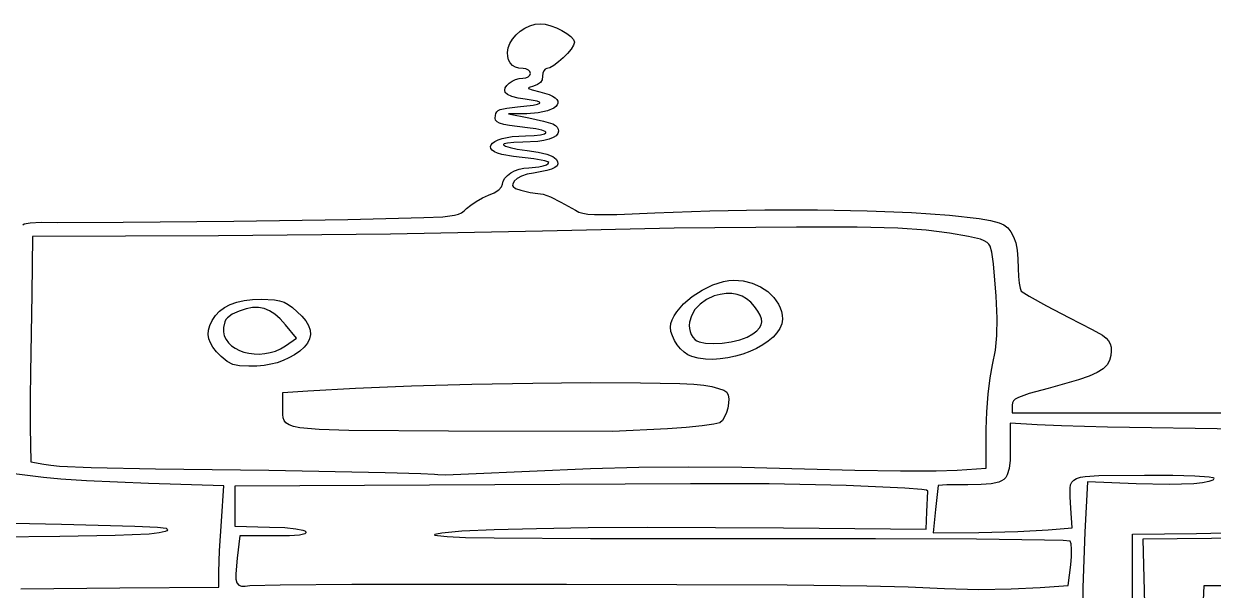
# Model space of a CAD drawing. Extents: x 412 to 1363, y 27 to 567.
# Drawn here: x 755.6 to 1139.2, y 384.1 to 566.6 of the extents above; entities that cross this region are included whole.
import ezdxf

# ---------------------------------------------------------------- set-up
doc = ezdxf.new("R2010")
doc.units = 0

msp = doc.modelspace()

# ---------------------------------------------------------------- linework, layer by layer
at = {"layer": 'Layer 1'}
for p, q in [((914.376025, 563.060762), (915.723512, 564.236151)), ((915.723512, 564.236151), (917.22828, 565.225501)), ((917.22828, 565.225501), (918.833056, 565.985345)), ((918.833056, 565.985345), (920.480569, 566.472213)), ((920.480569, 566.472213), (922.11355, 566.64264)), ((922.11355, 566.64264), (923.74108, 566.473879)), ((923.74108, 566.473879), (925.539212, 566.013235)), ((925.539212, 566.013235), (927.388476, 565.324669)), ((927.388476, 565.324669), (929.169408, 564.472143)), ((929.169408, 564.472143), (930.762538, 563.519616)), ((911.84995, 558.85304), (912.381973, 560.325739)), ((912.381973, 560.325739), (913.243088, 561.742802)), ((913.243088, 561.742802), (914.376025, 563.060762)), ((930.762538, 563.519616), (932.0484, 562.531049)), ((932.0484, 562.531049), (932.907526, 561.570404)), ((932.907526, 561.570404), (933.22045, 560.70164)), ((933.22045, 560.70164), (932.924087, 559.749774)), ((911.626874, 557.411811), (911.84995, 558.85304)), ((911.658435, 556.116141), (911.626874, 557.411811)), ((930.955586, 557.114692), (929.551715, 555.686155)), ((932.124421, 558.511678), (930.955586, 557.114692)), ((932.924087, 559.749774), (932.124421, 558.511678)), ((911.934332, 554.980396), (911.658435, 556.116141)), ((912.444262, 554.018939), (911.934332, 554.980396)), ((913.177927, 553.246134), (912.444262, 554.018939)), ((914.125023, 552.676347), (913.177927, 553.246134)), ((915.275252, 552.323941), (914.125023, 552.676347)), ((925.271232, 552.484629), (924.26856, 552.20328)), ((926.575404, 553.243784), (925.271232, 552.484629)), ((928.046943, 554.353406), (926.575404, 553.243784)), ((929.551715, 555.686155), (928.046943, 554.353406)), ((913.084914, 548.14111), (914.169387, 548.650251)), ((914.169387, 548.650251), (915.342712, 548.986741)), ((916.61831, 552.20328), (915.275252, 552.323941)), ((915.342712, 548.986741), (916.55253, 549.1083)), ((916.55253, 549.1083), (917.517949, 549.230403)), ((917.558175, 552.081169), (916.61831, 552.20328)), ((917.517949, 549.230403), (918.30854, 549.562865)), ((918.327851, 551.748691), (917.558175, 552.081169)), ((918.30854, 549.562865), (918.842721, 550.054912)), ((918.847907, 551.25663), (918.327851, 551.748691)), ((918.842721, 550.054912), (919.03891, 550.65577)), ((919.03891, 550.65577), (918.847907, 551.25663)), ((922.726351, 548.620671), (922.184122, 547.715755)), ((922.90665, 549.74445), (922.726351, 548.620671)), ((923.01411, 550.699169), (922.90665, 549.74445)), ((923.306704, 551.481), (923.01411, 550.699169)), ((923.739748, 552.009263), (923.306704, 551.481)), ((924.26856, 552.20328), (923.739748, 552.009263)), ((910.682703, 545.223648), (910.888187, 546.000587)), ((910.82786, 544.48546), (910.682703, 545.223648)), ((910.888187, 546.000587), (911.391956, 546.773998)), ((911.391956, 546.773998), (912.141651, 547.501599)), ((912.141651, 547.501599), (913.084914, 548.14111)), ((918.609799, 546.131063), (918.347248, 545.949291)), ((918.347248, 545.949291), (918.396655, 545.768179)), ((918.396655, 545.768179), (919.496228, 545.35082)), ((920.00589, 546.5537), (918.609799, 546.131063)), ((919.496228, 545.35082), (922.03829, 544.76476)), ((921.277968, 547.027499), (920.00589, 546.5537)), ((922.184122, 547.715755), (921.277968, 547.027499)), ((922.03829, 544.76476), (925.063606, 543.875689)), ((911.554693, 543.861022), (910.82786, 544.48546)), ((913.013237, 543.246068), (911.554693, 543.861022)), ((914.991828, 542.711374), (913.013237, 543.246068)), ((917.2788, 542.32772), (914.991828, 542.711374)), ((921.131314, 541.676736), (917.2788, 542.32772)), ((921.929316, 541.350661), (921.131314, 541.676736)), ((921.285439, 540.713787), (921.979582, 541.028581)), ((922.047708, 541.188916), (921.929316, 541.350661)), ((921.979582, 541.028581), (922.047708, 541.188916)), ((925.063606, 543.875689), (926.153173, 543.359819)), ((926.153173, 543.359819), (926.969403, 542.81108)), ((926.969403, 542.81108), (927.51884, 542.240489)), ((927.51884, 542.240489), (927.808027, 541.659061)), ((927.843506, 541.077813), (927.631821, 540.50776)), ((927.808027, 541.659061), (927.843506, 541.077813)), ((907.68299, 537.07489), (907.852883, 537.714122)), ((907.852883, 537.714122), (908.140735, 538.235827)), ((908.140735, 538.235827), (908.589846, 538.656933)), ((908.589846, 538.656933), (909.243516, 538.99437)), ((909.243516, 538.99437), (911.33774, 539.485951)), ((911.33774, 539.485951), (914.76981, 539.846)), ((917.82561, 537.67228), (911.94819, 537.58458)), ((911.94819, 537.58458), (918.44035, 536.32234)), ((914.76981, 539.846), (919.850212, 540.409565)), ((921.537681, 537.939436), (917.82561, 537.67228)), ((919.850212, 540.409565), (921.285439, 540.713787)), ((924.444304, 538.55982), (921.537681, 537.939436)), ((926.493132, 539.445304), (924.444304, 538.55982)), ((927.179516, 539.959918), (926.493132, 539.445304)), ((927.631821, 540.50776), (927.179516, 539.959918)), ((907.604479, 536.242691), (907.68299, 537.07489)), ((907.753001, 535.570793), (907.604479, 536.242691)), ((908.211772, 535.027682), (907.753001, 535.570793)), ((909.06401, 534.581848), (908.211772, 535.027682)), ((910.392933, 534.201778), (909.06401, 534.581848)), ((912.281759, 533.855961), (910.392933, 534.201778)), ((918.07199, 533.14104), (912.281759, 533.855961)), ((918.44035, 536.32234), (923.216793, 535.291192)), ((923.216793, 535.291192), (926.161121, 534.348747)), ((926.161121, 534.348747), (927.06422, 533.858552)), ((927.06422, 533.858552), (927.650864, 533.327849)), ((927.650864, 533.327849), (927.968244, 532.735743)), ((908.551032, 529.23334), (909.824726, 529.665242)), ((909.824726, 529.665242), (913.11814, 530.301151)), ((913.11814, 530.301151), (917.35146, 530.5384)), ((917.35146, 530.5384), (920.161983, 530.613429)), ((920.759458, 532.771587), (918.07199, 533.14104)), ((920.161983, 530.613429), (922.21154, 530.818881)), ((922.637036, 532.355833), (920.759458, 532.771587)), ((922.21154, 530.818881), (923.491978, 531.125301)), ((923.71288, 531.923232), (922.637036, 532.355833)), ((924.997999, 529.429562), (923.346273, 529.020128)), ((923.491978, 531.125301), (923.995142, 531.503236)), ((923.952699, 531.709817), (923.71288, 531.923232)), ((923.995142, 531.503236), (923.952699, 531.709817)), ((926.313025, 529.943829), (924.997999, 529.429562)), ((927.273915, 530.5575), (926.313025, 529.943829)), ((927.863235, 531.265147), (927.273915, 530.5575)), ((928.06355, 532.06134), (927.863235, 531.265147)), ((927.968244, 532.735743), (928.06355, 532.06134)), ((906.134802, 527.077883), (906.320639, 527.652485)), ((906.241478, 526.503156), (906.134802, 527.077883)), ((906.648886, 525.942523), (906.241478, 526.503156)), ((906.320639, 527.652485), (906.790769, 528.212742)), ((907.365247, 525.410206), (906.648886, 525.942523)), ((906.790769, 528.212742), (907.536974, 528.744434)), ((907.536974, 528.744434), (908.551032, 529.23334)), ((910.279509, 527.768046), (910.27346, 527.580435)), ((910.27346, 527.580435), (910.913837, 527.167292)), ((910.50496, 527.939413), (910.279509, 527.768046)), ((911.619789, 528.2226), (910.50496, 527.939413)), ((910.913837, 527.167292), (912.414638, 526.72161)), ((913.629402, 528.408371), (911.619789, 528.2226)), ((912.414638, 526.72161), (914.76441, 526.265014)), ((916.54525, 528.4751), (913.629402, 528.408371)), ((914.76441, 526.265014), (917.9517, 525.81913)), ((921.375283, 528.720953), (916.54525, 528.4751)), ((917.9517, 525.81913), (921.508937, 525.286865)), ((923.346273, 529.020128), (921.375283, 528.720953)), ((908.398779, 524.920422), (907.365247, 525.410206)), ((909.757702, 524.487394), (908.398779, 524.920422)), ((913.4846, 523.84848), (909.757702, 524.487394)), ((920.04502, 523.105113), (913.4846, 523.84848)), ((923.683516, 522.495876), (920.04502, 523.105113)), ((921.508937, 525.286865), (924.25443, 524.643937)), ((924.558126, 522.203945), (923.683516, 522.495876)), ((924.25443, 524.643937), (926.185288, 523.891206)), ((924.883554, 521.900412), (924.558126, 522.203945)), ((924.720235, 521.570232), (924.883554, 521.900412)), ((926.185288, 523.891206), (927.29862, 523.02953)), ((927.29862, 523.02953), (927.773386, 522.220368)), ((927.773386, 522.220368), (927.875757, 521.497447)), ((911.551466, 517.80232), (912.624569, 518.597225)), ((912.624569, 518.597225), (913.901483, 519.266826)), ((913.901483, 519.266826), (915.336283, 519.782502)), ((915.336283, 519.782502), (916.883041, 520.115634)), ((917.903499, 518.129443), (916.089731, 517.520987)), ((916.883041, 520.115634), (918.49583, 520.2376)), ((919.959, 518.53583), (917.903499, 518.129443)), ((918.49583, 520.2376), (921.703996, 520.526085)), ((924.307473, 519.312762), (919.959, 518.53583)), ((921.703996, 520.526085), (923.106658, 520.830109)), ((923.106658, 520.830109), (924.1286, 521.19836)), ((924.1286, 521.19836), (924.720235, 521.570232)), ((925.821591, 519.768425), (924.307473, 519.312762)), ((926.91255, 520.279246), (925.821591, 519.768425)), ((927.593042, 520.852997), (926.91255, 520.279246)), ((927.875757, 521.497447), (927.593042, 520.852997)), ((908.759731, 513.132368), (909.685941, 514.069767)), ((909.685941, 514.069767), (910.0143, 514.95198)), ((910.0143, 514.95198), (910.200405, 515.951077)), ((910.200405, 515.951077), (910.728103, 516.91073)), ((910.728103, 516.91073), (911.551466, 517.80232)), ((913.263796, 514.929254), (913.233876, 514.531496)), ((913.233876, 514.531496), (913.372691, 514.1858)), ((913.78332, 515.94759), (913.263796, 514.929254)), ((913.372691, 514.1858), (914.20305, 513.583954)), ((914.666678, 516.772893), (913.78332, 515.94759)), ((916.089731, 517.520987), (914.666678, 516.772893)), ((901.521951, 509.404536), (903.5043, 510.499316)), ((903.5043, 510.499316), (905.46697, 511.37022)), ((905.46697, 511.37022), (907.323974, 512.209334)), ((907.323974, 512.209334), (908.759731, 513.132368)), ((914.20305, 513.583954), (915.84792, 512.99044)), ((915.84792, 512.99044), (918.8582, 512.267109)), ((918.8582, 512.267109), (921.379, 511.96308)), ((921.379, 511.96308), (923.10172, 511.706784)), ((923.10172, 511.706784), (925.44418, 510.829844)), ((925.44418, 510.829844), (928.789375, 509.161179)), ((897.601639, 506.335314), (898.42273, 507.10337)), ((898.42273, 507.10337), (899.751052, 508.225886)), ((899.751052, 508.225886), (901.521951, 509.404536)), ((928.789375, 509.161179), (933.5203, 506.52971)), ((933.5203, 506.52971), (934.620843, 505.973562)), ((976.87846, 506.386971), (994.539939, 506.703405)), ((994.539939, 506.703405), (1011.614302, 506.705221)), ((1011.614302, 506.705221), (1027.587313, 506.407347)), ((1027.587313, 506.407347), (1041.944734, 505.824713)), ((757.67182, 502.511474), (761.197684, 502.670132)), ((761.197684, 502.670132), (766.58763, 502.63073)), ((766.58763, 502.63073), (787.61058, 502.676709)), ((787.61058, 502.676709), (823.294455, 503.065273)), ((823.294455, 503.065273), (860.127667, 503.620528)), ((860.127667, 503.620528), (884.59863, 504.16658)), ((884.59863, 504.16658), (890.744549, 504.454576)), ((890.744549, 504.454576), (894.49178, 504.911424)), ((894.49178, 504.911424), (895.749681, 505.263456)), ((895.749681, 505.263456), (896.748461, 505.730047)), ((896.748461, 505.730047), (897.601639, 506.335314)), ((934.620843, 505.973562), (935.865018, 505.562215)), ((935.865018, 505.562215), (937.481356, 505.288633)), ((937.481356, 505.288633), (939.69839, 505.145781)), ((939.69839, 505.145781), (946.848667, 505.224132)), ((946.848667, 505.224132), (959.1441, 505.74099)), ((959.1441, 505.74099), (976.87846, 506.386971)), ((1041.944734, 505.824713), (1054.17233, 504.972247)), ((1054.17233, 504.972247), (1063.755864, 503.864876)), ((1063.755864, 503.864876), (1067.395409, 503.220267)), ((1067.395409, 503.220267), (1070.1811, 502.51753)), ((755.219955, 501.836724), (755.709136, 502.124858)), ((755.709136, 502.124858), (757.67182, 502.511474)), ((873.865088, 498.869187), (818.4212, 498.30453)), ((900.89938, 499.333717), (873.865088, 498.869187)), ((922.9042, 499.852), (900.89938, 499.333717)), ((965.29975, 500.756436), (922.9042, 499.852)), ((1004.7703, 501.13261), (965.29975, 500.756436)), ((1024.375386, 501.05939), (1004.7703, 501.13261)), ((1037.503463, 500.77495), (1024.375386, 501.05939)), ((1046.618233, 500.182117), (1037.503463, 500.77495)), ((1054.1834, 499.18372), (1046.618233, 500.182117)), ((1060.315363, 498.107439), (1054.1834, 499.18372)), ((1070.1811, 502.51753), (1071.664805, 501.868384)), ((1071.664805, 501.868384), (1072.931305, 500.907987)), ((1072.931305, 500.907987), (1073.987174, 499.62054)), ((1073.987174, 499.62054), (1074.838988, 497.990241)), ((758.4171, 498.03783), (758.17883, 479.46793)), ((818.4212, 498.30453), (758.4171, 498.03783)), ((1064.141525, 497.176055), (1060.315363, 498.107439)), ((1065.377912, 496.704299), (1064.141525, 497.176055)), ((1066.263425, 496.196288), (1065.377912, 496.704299)), ((1066.873257, 495.627862), (1066.263425, 496.196288)), ((1067.2826, 494.97486), (1066.873257, 495.627862)), ((1067.767347, 493.004884), (1067.2826, 494.97486)), ((1074.838988, 497.990241), (1075.493322, 496.001291)), ((1075.493322, 496.001291), (1075.956752, 493.63789)), ((1068.2934, 489.31175), (1067.767347, 493.004884)), ((1075.956752, 493.63789), (1076.235853, 490.884236)), ((1069.2157, 478.86976), (1068.2934, 489.31175)), ((1076.235853, 490.884236), (1076.3372, 487.72453)), ((1076.3372, 487.72453), (1076.422466, 485.239672)), ((977.828976, 482.508704), (981.284378, 483.632339)), ((981.284378, 483.632339), (982.968226, 483.944264)), ((982.968226, 483.944264), (984.59262, 484.0671)), ((984.59262, 484.0671), (987.628383, 483.835125)), ((987.628383, 483.835125), (990.511992, 483.092736)), ((1076.422466, 485.239672), (1076.6345, 483.049816)), ((971.201945, 478.734644), (974.407728, 480.831153)), ((974.407728, 480.831153), (977.828976, 482.508704)), ((982.11746, 479.701901), (980.208808, 479.444649)), ((983.932651, 479.684847), (982.11746, 479.701901)), ((985.644725, 479.395956), (983.932651, 479.684847)), ((990.511992, 483.092736), (993.165587, 481.902722)), ((993.165587, 481.902722), (995.511306, 480.327869)), ((995.511306, 480.327869), (997.47129, 478.430963)), ((1076.6345, 483.049816), (1076.941409, 481.391915)), ((1076.941409, 481.391915), (1077.3113, 480.50292)), ((1077.3113, 480.50292), (1079.884506, 478.844361)), ((758.17883, 479.46793), (757.6979, 454.19223)), ((820.298835, 475.209499), (822.163435, 476.182749)), ((822.163435, 476.182749), (824.296375, 476.938605)), ((824.296375, 476.938605), (826.694368, 477.475647)), ((826.694368, 477.475647), (829.354126, 477.792452)), ((829.354126, 477.792452), (832.27236, 477.8876)), ((832.27236, 477.8876), (836.448565, 477.670668)), ((836.448565, 477.670668), (838.086826, 477.363758)), ((838.086826, 477.363758), (839.541167, 476.875229)), ((839.541167, 476.875229), (840.898571, 476.168087)), ((840.898571, 476.168087), (842.246017, 475.20534)), ((966.162026, 473.824587), (968.39294, 476.354136)), ((968.39294, 476.354136), (971.201945, 478.734644)), ((973.681593, 476.300788), (972.052995, 474.51016)), ((975.751019, 477.802044), (973.681593, 476.300788)), ((978.21635, 478.91062), (975.751019, 477.802044)), ((980.208808, 479.444649), (978.21635, 478.91062)), ((987.244027, 478.8377), (985.644725, 479.395956)), ((988.720902, 478.012548), (987.244027, 478.8377)), ((990.065695, 476.922971), (988.720902, 478.012548)), ((991.26875, 475.57144), (990.065695, 476.922971)), ((997.47129, 478.430963), (998.967677, 476.274792)), ((998.967677, 476.274792), (999.517691, 475.119102)), ((1069.532628, 471.806155), (1069.2157, 478.86976)), ((1079.884506, 478.844361), (1085.433225, 475.751157)), ((1085.433225, 475.751157), (1092.637006, 471.938385)), ((816.34796, 470.9996), (817.38781, 472.616503)), ((817.38781, 472.616503), (818.705864, 474.020276)), ((818.705864, 474.020276), (820.298835, 475.209499)), ((821.243754, 471.926185), (820.753756, 471.300813)), ((822.736045, 473.017065), (821.243754, 471.926185)), ((825.08465, 474.07508), (822.736045, 473.017065)), ((827.294565, 474.804321), (825.08465, 474.07508)), ((829.341251, 475.183999), (827.294565, 474.804321)), ((831.25643, 475.204547), (829.341251, 475.183999)), ((833.071823, 474.856399), (831.25643, 475.204547)), ((834.81915, 474.129985), (833.071823, 474.856399)), ((836.530133, 473.015739), (834.81915, 474.129985)), ((838.236493, 471.504093), (836.530133, 473.015739)), ((842.246017, 475.20534), (845.25896, 472.36506)), ((845.25896, 472.36506), (846.528179, 470.858191)), ((964.690515, 471.280955), (965.320013, 472.546096)), ((965.320013, 472.546096), (966.162026, 473.824587)), ((970.910147, 472.533468), (970.297973, 470.474019)), ((972.052995, 474.51016), (970.910147, 472.533468)), ((992.347553, 474.059776), (991.26875, 475.57144)), ((993.10449, 472.748219), (992.347553, 474.059776)), ((993.53705, 471.594077), (993.10449, 472.748219)), ((999.517691, 475.119102), (999.922608, 473.922142)), ((999.922608, 473.922142), (1000.172695, 472.691758)), ((1000.172695, 472.691758), (1000.25822, 471.4358)), ((1092.637006, 471.938385), (1100.1754, 468.12112)), ((815.197689, 467.926228), (815.626577, 469.40867)), ((815.626577, 469.40867), (816.34796, 470.9996)), ((819.9965, 468.78045), (819.979787, 467.382566)), ((820.399873, 470.586095), (819.9965, 468.78045)), ((820.753756, 471.300813), (820.399873, 470.586095)), ((839.96995, 469.58548), (838.236493, 471.504093)), ((843.51882, 465.29415), (839.96995, 469.58548)), ((846.528179, 470.858191), (847.410191, 469.373747)), ((847.410191, 469.373747), (847.905229, 467.915634)), ((964.15972, 468.8582), (964.296196, 470.046033)), ((964.319476, 467.49286), (964.15972, 468.8582)), ((964.296196, 470.046033), (964.690515, 471.280955)), ((970.297973, 470.474019), (970.204926, 469.445546)), ((970.204926, 469.445546), (970.261393, 468.435123)), ((970.261393, 468.435123), (970.47299, 467.455666)), ((991.973294, 467.697841), (992.863355, 468.649232)), ((992.863355, 468.649232), (993.418993, 469.587274)), ((993.418993, 469.587274), (993.642721, 470.554659)), ((993.642721, 470.554659), (993.53705, 471.594077)), ((999.451613, 468.453101), (998.499504, 467.019245)), ((1000.050329, 469.930434), (999.451613, 468.453101)), ((1000.25822, 471.4358), (1000.050329, 469.930434)), ((1069.465725, 466.202764), (1069.532628, 471.806155)), ((1100.1754, 468.12112), (1103.515553, 466.244882)), ((815.069674, 466.518706), (815.197689, 467.926228)), ((815.250913, 465.152535), (815.069674, 466.518706)), ((815.749785, 463.794147), (815.250913, 465.152535)), ((819.979787, 467.382566), (820.257329, 466.084101)), ((820.257329, 466.084101), (820.802182, 464.893082)), ((820.802182, 464.893082), (821.587401, 463.81753)), ((839.9507, 462.83816), (843.51882, 465.29415)), ((847.735328, 465.094014), (847.070857, 463.738315)), ((848.01353, 466.487755), (847.735328, 465.094014)), ((847.905229, 467.915634), (848.01353, 466.487755)), ((964.76849, 466.052423), (964.319476, 467.49286)), ((965.461383, 464.599924), (964.76849, 466.052423)), ((966.352772, 463.198396), (965.461383, 464.599924)), ((970.47299, 467.455666), (970.845332, 466.520088)), ((970.845332, 466.520088), (971.384033, 465.641301)), ((971.384033, 465.641301), (972.09471, 464.83222)), ((972.09471, 464.83222), (972.667239, 464.426995)), ((972.667239, 464.426995), (973.440469, 464.1034)), ((983.72445, 464.141815), (986.478322, 464.785995)), ((986.478322, 464.785995), (988.888399, 465.642467)), ((988.888399, 465.642467), (990.74621, 466.69046)), ((990.74621, 466.69046), (990.7463, 466.69041)), ((990.7463, 466.69041), (991.973294, 467.697841)), ((995.684845, 464.343744), (993.897162, 463.132987)), ((997.231437, 465.644312), (995.684845, 464.343744)), ((998.499504, 467.019245), (997.231437, 465.644312)), ((1068.980434, 461.408245), (1069.465725, 466.202764)), ((1103.515553, 466.244882), (1104.650478, 465.356634)), ((1104.650478, 465.356634), (1105.469425, 464.444609)), ((1105.469425, 464.444609), (1106.002988, 463.466037)), ((816.57467, 462.409975), (815.749785, 463.794147)), ((817.733949, 460.966448), (816.57467, 462.409975)), ((819.236, 459.43), (817.733949, 460.966448)), ((821.587401, 463.81753), (822.586041, 462.865471)), ((822.586041, 462.865471), (823.771158, 462.044928)), ((823.771158, 462.044928), (825.115807, 461.363925)), ((825.115807, 461.363925), (826.593042, 460.830486)), ((826.593042, 460.830486), (828.175921, 460.452636)), ((828.175921, 460.452636), (829.837497, 460.238397)), ((833.288963, 460.332852), (835.024964, 460.657593)), ((835.024964, 460.657593), (836.731883, 461.178042)), ((836.731883, 461.178042), (838.382777, 461.902223)), ((838.382777, 461.902223), (839.9507, 462.83816)), ((839.9507, 462.83816), (839.9507, 462.83816)), ((844.58405, 461.15666), (842.867885, 459.953576)), ((846.020353, 462.424563), (844.58405, 461.15666)), ((847.070857, 463.738315), (846.020353, 462.424563)), ((967.39728, 461.910872), (966.352772, 463.198396)), ((968.549523, 460.800386), (967.39728, 461.910872)), ((969.764124, 459.929971), (968.549523, 460.800386)), ((973.440469, 464.1034), (975.484795, 463.690719)), ((975.484795, 463.690719), (978.019215, 463.573408)), ((978.019215, 463.573408), (980.835257, 463.730696)), ((980.835257, 463.730696), (983.72445, 464.141815)), ((989.748258, 461.04268), (987.461903, 460.194019)), ((991.905822, 462.027484), (989.748258, 461.04268)), ((993.897162, 463.132987), (991.905822, 462.027484)), ((1068.0422, 456.77126), (1068.980434, 461.408245)), ((1106.002988, 463.466037), (1106.281759, 462.378151)), ((1106.336332, 461.138182), (1106.1973, 459.70336)), ((1106.281759, 462.378151), (1106.336332, 461.138182)), ((821.150493, 457.816805), (819.23597, 459.43002)), ((819.23597, 459.43002), (819.236, 459.43)), ((822.997974, 456.849707), (821.150493, 457.816805)), ((825.199723, 456.379144), (822.997974, 456.849707)), ((829.837497, 460.238397), (831.550826, 460.195794)), ((833.075472, 456.535215), (830.718653, 456.324341)), ((831.550826, 460.195794), (833.288963, 460.332852)), ((835.269794, 456.894809), (833.075472, 456.535215)), ((837.323907, 457.409784), (835.269794, 456.894809)), ((839.260102, 458.086797), (837.323907, 457.409784)), ((841.100665, 458.932508), (839.260102, 458.086797)), ((842.867885, 459.953576), (841.100665, 458.932508)), ((970.9957, 459.36266), (969.764124, 459.929971)), ((970.99572, 459.3627), (970.9957, 459.36266)), ((973.135464, 458.825924), (970.99572, 459.3627)), ((975.408454, 458.533401), (973.135464, 458.825924)), ((977.777255, 458.469685), (975.408454, 458.533401)), ((980.204434, 458.619333), (977.777255, 458.469685)), ((982.652558, 458.966901), (980.204434, 458.619333)), ((985.084192, 459.496944), (982.652558, 458.966901)), ((987.461903, 460.194019), (985.084192, 459.496944)), ((1067.229019, 452.528865), (1068.0422, 456.77126)), ((1104.979681, 456.699616), (1103.674255, 455.423783)), ((1105.785804, 458.107845), (1104.979681, 456.699616)), ((1106.1973, 459.70336), (1105.785804, 458.107845)), ((757.6979, 454.19223), (757.589366, 446.222541)), ((828.17705, 456.25553), (825.199723, 456.379144)), ((830.718653, 456.324341), (828.17705, 456.25553)), ((1099.146788, 453.049751), (1095.715394, 451.841776)), ((1101.76485, 454.225457), (1099.146788, 453.049751)), ((1103.674255, 455.423783), (1101.76485, 454.225457)), ((847.1627, 448.37636), (862.56476, 449.222727)), ((862.56476, 449.222727), (880.625744, 449.92536)), ((880.625744, 449.92536), (900.09743, 450.466916)), ((900.09743, 450.466916), (919.7316, 450.830051)), ((919.7316, 450.830051), (938.280032, 450.997424)), ((938.280032, 450.997424), (954.494506, 450.951692)), ((954.494506, 450.951692), (967.126802, 450.675511)), ((967.126802, 450.675511), (971.709565, 450.445583)), ((971.709565, 450.445583), (974.9287, 450.15154)), ((974.9287, 450.15154), (977.447456, 449.71872)), ((977.447456, 449.71872), (979.680696, 449.148388)), ((979.680696, 449.148388), (981.385878, 448.514699)), ((1066.58515, 447.300464), (1067.229019, 452.528865)), ((1085.9939, 449.10946), (1079.865177, 447.450994)), ((1095.715394, 451.841776), (1085.9939, 449.10946)), ((757.589366, 446.222541), (757.6687, 436.47803)), ((839.1043, 443.47468), (839.105, 447.838)), ((839.105, 447.838), (847.1627, 448.37636)), ((981.385878, 448.514699), (982.32046, 447.89181)), ((982.32046, 447.89181), (982.754865, 446.977334)), ((982.754865, 446.977334), (982.93514, 445.75046)), ((982.93514, 445.75046), (982.88653, 444.322554)), ((1066.161481, 441.606686), (1066.58515, 447.300464)), ((1074.765205, 445.076971), (1074.469785, 444.441775)), ((1075.364756, 445.654668), (1074.765205, 445.076971)), ((1076.356137, 446.21569), (1075.364756, 445.654668)), ((1079.865177, 447.450994), (1076.356137, 446.21569)), ((839.085657, 440.765086), (839.1043, 443.47468)), ((982.20363, 441.309101), (981.619828, 439.946285)), ((982.634279, 442.804979), (982.20363, 441.309101)), ((982.88653, 444.322554), (982.634279, 442.804979)), ((1066.0089, 435.96816), (1066.161481, 441.606686)), ((1074.3908, 443.70826), (1074.39, 441.3)), ((1074.39, 441.3), (1172.37, 441.3)), ((1074.469785, 444.441775), (1074.3908, 443.70826)), ((839.199704, 439.682218), (839.085657, 440.765086)), ((839.518086, 438.762138), (839.199704, 439.682218)), ((840.132371, 437.990972), (839.518086, 438.762138)), ((841.134125, 437.354846), (840.132371, 437.990972)), ((842.614917, 436.839886), (841.134125, 437.354846)), ((978.191458, 437.552375), (974.36372, 437.019044)), ((980.09374, 438.0653), (978.191458, 437.552375)), ((980.908117, 438.827897), (980.09374, 438.0653)), ((981.619828, 439.946285), (980.908117, 438.827897)), ((1082.44, 437.33175), (1073.7378, 437.9697)), ((1073.7378, 437.9697), (1073.74, 429.649)), ((757.6687, 436.47803), (757.88212, 425.46963)), ((844.666313, 436.432217), (842.614917, 436.839886)), ((850.847186, 435.88326), (844.666313, 436.432217)), ((860.409283, 435.596983), (850.847186, 435.88326)), ((892.6073, 435.3685), (860.409283, 435.596983)), ((892.60804, 435.36878), (892.6073, 435.3685)), ((945.46644, 435.2479), (892.60804, 435.36878)), ((963.15504, 436.14339), (945.46644, 435.2479)), ((969.166317, 436.528363), (963.15504, 436.14339)), ((974.36372, 437.019044), (969.166317, 436.528363)), ((1066.0087, 423.41836), (1066.0089, 435.96816)), ((1090.269581, 437.028797), (1082.44, 437.33175)), ((1105.154675, 436.675544), (1090.269581, 437.028797)), ((1147.5462, 435.99386), (1105.154675, 436.675544)), ((1073.676746, 426.049849), (1073.401441, 423.283795)), ((1073.74, 429.649), (1073.676746, 426.049849)), ((757.88212, 425.46963), (762.07214, 424.71451)), ((762.07214, 424.71451), (764.261161, 424.374604)), ((764.261161, 424.374604), (767.084923, 424.097251)), ((767.084923, 424.097251), (777.296261, 423.65725)), ((777.296261, 423.65725), (798.025339, 423.248607)), ((798.025339, 423.248607), (834.59134, 422.72542)), ((834.59134, 422.72542), (872.11194, 422.064128)), ((872.11194, 422.064128), (883.673206, 421.743396)), ((899.05284, 421.58111), (938.37434, 423.31118)), ((938.37434, 423.31118), (938.375, 423.311)), ((938.375, 423.311), (953.997095, 423.763377)), ((953.997095, 423.763377), (969.853088, 423.900855)), ((969.853088, 423.900855), (987.213486, 423.721856)), ((987.213486, 423.721856), (1007.3488, 423.2248)), ((1007.3488, 423.2248), (1023.604378, 422.815315)), ((1023.604378, 422.815315), (1038.32045, 422.584334)), ((1038.32045, 422.584334), (1049.878947, 422.548305)), ((1049.878947, 422.548305), (1056.6618, 422.72368)), ((1056.6618, 422.72368), (1066.0087, 423.41836)), ((1073.401441, 423.283795), (1072.785771, 421.241972)), ((761.95382, 420.39013), (752.4881, 421.61647)), ((767.551209, 419.858906), (761.95382, 420.39013)), ((775.794307, 419.319066), (767.551209, 419.858906)), ((795.77812, 418.46584), (775.794307, 419.319066)), ((820.13672, 417.76793), (795.77812, 418.46584)), ((883.673206, 421.743396), (888.09434, 421.48361)), ((970.6115, 418.41824), (886.4893, 417.94608)), ((888.09434, 421.48361), (889.158538, 421.329464)), ((889.158538, 421.329464), (891.579363, 421.2965)), ((891.579363, 421.2965), (899.05284, 421.58111)), ((995.936308, 418.335882), (970.6115, 418.41824)), ((1020.814688, 417.797829), (995.936308, 418.335882)), ((1067.613447, 418.373223), (1064.353189, 418.139662)), ((1070.020088, 418.895552), (1067.613447, 418.373223)), ((1070.9434, 419.299024), (1070.020088, 418.895552)), ((1071.701425, 419.815513), (1070.9434, 419.299024)), ((1072.310202, 420.458626), (1071.701425, 419.815513)), ((1072.785771, 421.241972), (1072.310202, 420.458626)), ((1093.229644, 417.996878), (1093.625071, 418.855068)), ((1093.625071, 418.855068), (1094.251307, 419.544512)), ((1094.251307, 419.544512), (1095.149213, 420.083543)), ((1095.149213, 420.083543), (1096.359649, 420.490495)), ((1096.359649, 420.490495), (1097.923478, 420.783703)), ((1098.6315, 418.97615), (1097.793, 402.79825)), ((1097.923478, 420.783703), (1102.274755, 421.102222)), ((1114.3254, 418.38278), (1098.6315, 418.97615)), ((1102.274755, 421.102222), (1117.0159, 421.18103)), ((1125.01618, 418.163045), (1114.3254, 418.38278)), ((1117.0159, 421.18103), (1126.185913, 421.109795)), ((1132.915713, 418.402239), (1125.01618, 418.163045)), ((1126.185913, 421.109795), (1133.28285, 420.908994)), ((1135.752313, 418.689146), (1132.915713, 418.402239)), ((1133.28285, 420.908994), (1137.864963, 420.597986)), ((1137.811364, 419.08504), (1135.752313, 418.689146)), ((1139.066286, 419.588007), (1137.811364, 419.08504)), ((1137.864963, 420.597986), (1139.074913, 420.407204)), ((1139.383893, 419.879043), (1139.066286, 419.588007)), ((1139.074913, 420.407204), (1139.4905, 420.19613)), ((819.31241, 406.32133), (820.13672, 417.76793)), ((823.6393, 417.65559), (823.634, 411.204)), ((886.4893, 417.94608), (823.6393, 417.65559)), ((1039.736548, 416.975246), (1020.814688, 417.797829)), ((1045.241881, 416.510746), (1039.736548, 416.975246)), ((1046.704315, 416.274554), (1045.241881, 416.510746)), ((1047.1918, 416.0393), (1046.704315, 416.274554)), ((1046.8697, 409.36592), (1047.1918, 416.0393)), ((1050.4982, 417.82826), (1049.6847, 410.09079)), ((1053.336638, 418.010208), (1050.4982, 417.82826)), ((1060.111, 418.086), (1053.336638, 418.010208)), ((1064.353189, 418.139662), (1060.111, 418.086)), ((1093.019603, 414.226485), (1093.024164, 416.951607)), ((1093.024164, 416.951607), (1093.229644, 417.996878)), ((823.634, 411.204), (823.634, 404.753)), ((1093.2845, 410.53303), (1093.019603, 414.226485)), ((1093.723, 404.15868), (1093.2845, 410.53303)), ((1046.6762, 403.7427), (1046.8697, 409.36592)), ((1049.6847, 410.09079), (1048.907, 402.61124)), ((734.678, 406.038), (767.7929, 405.33786)), ((767.7929, 405.33786), (791.3687, 404.692724)), ((791.3687, 404.692724), (798.687172, 404.379055)), ((798.687172, 404.379055), (801.5492, 404.12447)), ((801.193475, 402.975435), (799.281524, 402.543427)), ((801.691789, 403.225149), (801.193475, 402.975435)), ((801.5492, 404.12447), (801.853559, 403.798389)), ((801.906453, 403.499041), (801.691789, 403.225149)), ((801.853559, 403.798389), (801.906453, 403.499041)), ((818.728349, 396.803018), (819.31241, 406.32133)), ((823.634, 404.753), (834.8107, 404.4551)), ((834.8107, 404.4551), (839.761233, 404.244448)), ((839.761233, 404.244448), (843.350215, 403.911364)), ((843.350215, 403.911364), (845.597065, 403.45323)), ((845.597065, 403.45323), (846.223258, 403.176452)), ((846.223258, 403.176452), (846.5212, 402.86743)), ((846.5212, 402.86743), (846.524441, 402.535348)), ((890.376461, 402.605365), (896.906425, 403.173942)), ((896.906425, 403.173942), (907.247364, 403.643733)), ((907.247364, 403.643733), (920.95555, 404.005853)), ((920.95555, 404.005853), (937.587255, 404.251413)), ((937.587255, 404.251413), (956.69875, 404.371529)), ((956.69875, 404.371529), (1000.5862, 404.19988)), ((1000.5862, 404.19988), (1046.6762, 403.7427)), ((1063.5796, 402.72315), (1076.214463, 402.996634)), ((1076.214463, 402.996634), (1085.9877, 403.49691)), ((1085.9877, 403.49691), (1093.723, 404.15868)), ((767.2312, 401.39956), (734.6783, 401.06657)), ((785.064413, 401.694765), (767.2312, 401.39956)), ((796.041859, 402.192795), (785.064413, 401.694765)), ((799.281524, 402.543427), (796.041859, 402.192795)), ((825.256, 401.578), (824.36703, 394.35857)), ((836.1557, 401.57785), (825.256, 401.578)), ((841.267444, 401.643835), (836.1557, 401.57785)), ((844.542338, 401.861275), (841.267444, 401.643835)), ((846.215287, 402.259397), (844.542338, 401.861275)), ((846.524441, 402.535348), (846.215287, 402.259397)), ((888.1012, 401.94689), (888.24687, 402.119451)), ((888.315675, 401.741324), (888.1012, 401.94689)), ((888.24687, 402.119451), (888.67926, 402.28681)), ((889.008092, 401.556906), (888.315675, 401.741324)), ((888.67926, 402.28681), (890.376461, 402.605365)), ((892.120705, 401.247876), (889.008092, 401.556906)), ((898.026943, 401.012527), (892.120705, 401.247876)), ((907.314712, 400.843587), (898.026943, 401.012527)), ((938.386464, 400.675845), (907.314712, 400.843587)), ((990.0392, 400.68647), (938.386464, 400.675845)), ((1030.233539, 400.667161), (990.0392, 400.68647)), ((1062.814037, 400.515565), (1030.233539, 400.667161)), ((1048.907, 402.61124), (1063.5796, 402.72315)), ((1084.758617, 400.254552), (1062.814037, 400.515565)), ((1090.798038, 400.09016), (1084.758617, 400.254552)), ((1093.0452, 399.90699), (1090.798038, 400.09016)), ((1093.39382, 399.025077), (1093.0452, 399.90699)), ((1093.553937, 397.29548), (1093.39382, 399.025077)), ((1097.793, 402.79825), (1097.16765, 385.008613)), ((1113.1451, 375.43195), (1113.2211, 402.09585)), ((1113.2211, 402.09585), (1133.7725, 402.36372)), ((1138.6327, 400.78241), (1116.4953, 400.50049)), ((1116.4953, 400.50049), (1117.1505, 374.47509)), ((1133.7725, 402.36372), (1148.760425, 402.691979)), ((1160.7701, 401.06432), (1138.6327, 400.78241)), ((818.4822, 389.99243), (818.728349, 396.803018)), ((1093.517911, 394.968043), (1093.553937, 397.29548)), ((824.36703, 394.35857), (823.940731, 389.333221)), ((1092.4436, 385.58682), (1093.2781, 392.29261)), ((1093.2781, 392.29261), (1093.517911, 394.968043)), ((818.4772, 385.11006), (818.4822, 389.99243)), ((823.940731, 389.333221), (824.025119, 387.665899)), ((824.025119, 387.665899), (824.342326, 386.487965)), ((754.6603, 384.55794), (786.5687, 384.834)), ((786.5687, 384.834), (818.4772, 385.11006)), ((824.342326, 386.487965), (824.9182, 385.743786)), ((824.9182, 385.743786), (825.778586, 385.377729)), ((825.778586, 385.377729), (826.94933, 385.334158)), ((826.94933, 385.334158), (828.45628, 385.55744)), ((828.45628, 385.55744), (838.276964, 385.847188)), ((838.276964, 385.847188), (861.418411, 386.024094)), ((861.418411, 386.024094), (930.582535, 386.071214)), ((930.582535, 386.071214), (1001.786532, 385.762464)), ((1001.786532, 385.762464), (1027.47782, 385.494534)), ((1027.47782, 385.494534), (1040.86828, 385.16151)), ((1040.86828, 385.16151), (1052.554425, 384.589485)), ((1052.554425, 384.589485), (1063.654792, 384.361574)), ((1063.654792, 384.361574), (1073.998053, 384.478653)), ((1073.998053, 384.478653), (1083.41288, 384.9416)), ((1083.41288, 384.9416), (1083.419, 384.94123)), ((1083.419, 384.94123), (1092.4436, 385.58682)), ((1097.16765, 385.008613), (1096.8414, 364.95555)), ((1135.9015, 376.0509), (1136.2723, 385.58938)), ((1136.2723, 385.58938), (1158.84, 385.59))]:
    msp.add_line(p, q, dxfattribs=at)

doc.saveas('drawing.dxf')
